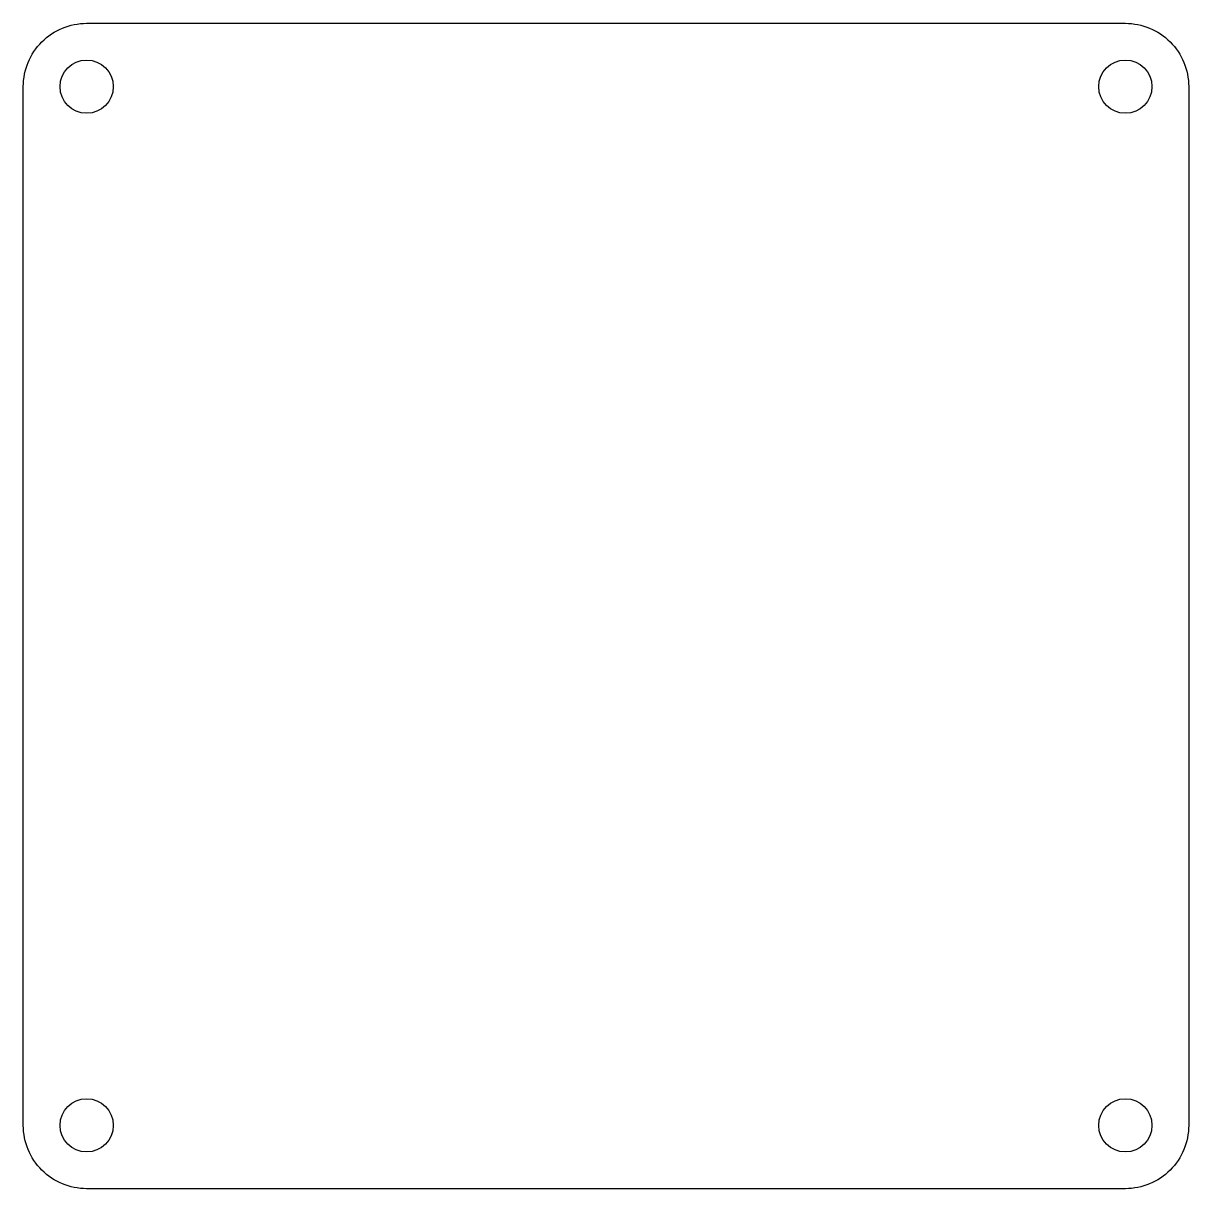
# Model space of a CAD drawing. Header units: millimetres. Extents: x 0 to 92, y -92 to 0.
import ezdxf

# ---------------------------------------------------------------- set-up
doc = ezdxf.new("R2010")
doc.units = ezdxf.units.MM
doc.layers.get('0').update_dxf_attribs({"linetype": 'CONTINUOUS'})

msp = doc.modelspace()

# ---------------------------------------------------------------- linework, layer by layer
msp.add_lwpolyline([(87, 0, -0.414214), (92, -5), (92, -87, -0.414214), (87, -92), (5, -92, -0.414214), (0, -87), (0, -5, -0.414214), (5, 0)], format="xyb", close=True)
for centre in [(5, -5), (87, -5), (5, -87), (87, -87)]:
    msp.add_circle(centre, 2.1)

doc.saveas('drawing.dxf')
